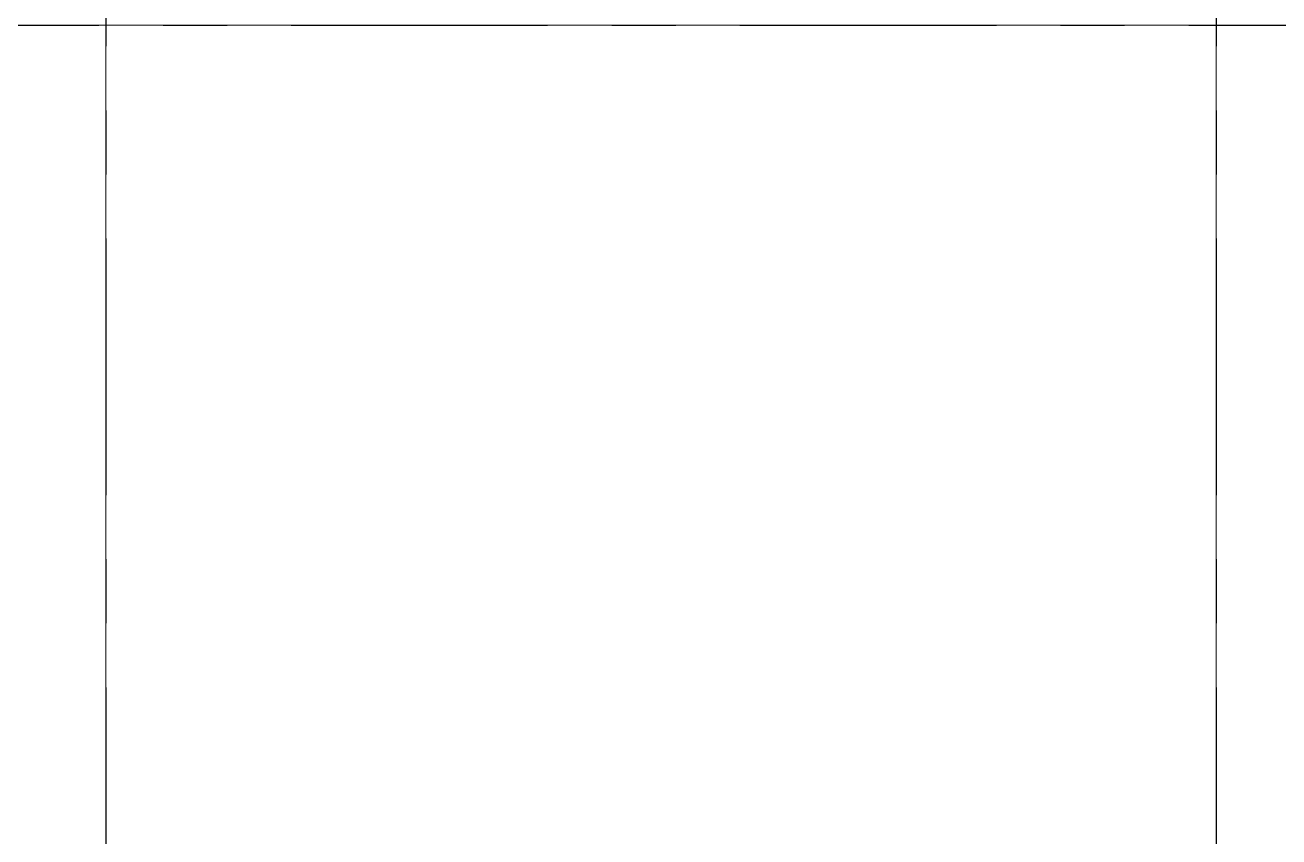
# Model space of a CAD drawing. Header units: millimetres. Extents: x -4000 to 187956, y -58990 to 162485.
# Drawn here: x 160100 to 166310, y -4021 to 0 of the extents above; entities that cross this region are included whole.
import ezdxf

# ---------------------------------------------------------------- set-up
doc = ezdxf.new("R2010")
doc.units = ezdxf.units.MM
doc.linetypes.add('Grid Line', pattern=[2222.5, 1270, -317.5, 317.5, -317.5])
doc.linetypes.add('Grid Line 12_5mm', pattern=[2150, 1250, -300, 300, -300])
doc.layers.add('S-GRID', color=1, linetype='Continuous', lineweight=30)

# ---------------------------------------------------------------- blocks, each defined once
blk = doc.blocks.new('CMF2_NHAXUONG_A_rvt-1-FFS - TANG 1')
at = {"layer": 'S-GRID', "linetype": 'Grid Line 12_5mm', "lineweight": 9}
for p, q in [((160500, 161185.2), (160500, -16487.4)), ((166000, 161185.2), (166000, -16487.4)), ((-824.3, 0), (183641.1, 0))]:
    blk.add_line(p, q, dxfattribs=at)

msp = doc.modelspace()

# ---------------------------------------------------------------- block references
at = {"lineweight": 5}
msp.add_blockref('CMF2_NHAXUONG_A_rvt-1-FFS - TANG 1', (0, 0), dxfattribs=at)

# ---------------------------------------------------------------- next in the draw order: linework, layer by layer
at = {"layer": 'S-GRID', "linetype": 'Grid Line'}
for p, q in [((160500, 161185.2), (160500, -16487.4)), ((166000, 161185.2), (166000, -16487.4)), ((-824.3, 0), (183641.1, 0))]:
    msp.add_line(p, q, dxfattribs=at)

doc.saveas('drawing.dxf')
